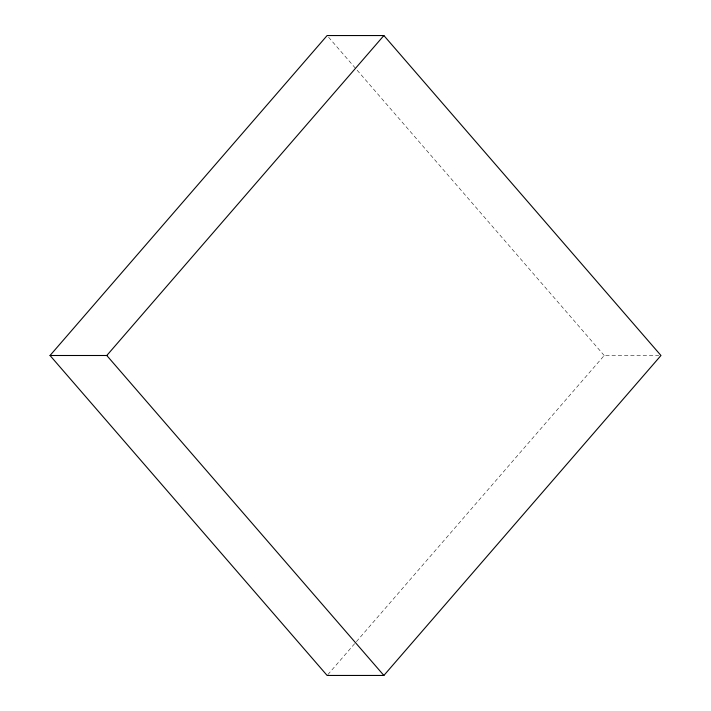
<?xml version="1.0" encoding="UTF-8"?>
<svg xmlns="http://www.w3.org/2000/svg" width="711" height="711" viewBox="0 0 711 711"><rect width="100%" height="100%" fill="white"/><g stroke="black" fill="none" stroke-linecap="round" stroke-linejoin="round"><path stroke-width="0.53" stroke-dasharray="3.56 2.67" d="M327.851 674.615L604.208 355.5L658.777 355.5M328.58 37.23L604.208 355.5"/><path stroke-width="1.07" d="M50.037 355.5L327.122 35.55L383.878 35.55L660.963 355.5L383.878 675.45L327.122 675.45L50.037 355.5L106.792 355.5L383.878 675.45M106.792 355.5L383.878 35.55"/></g></svg>
